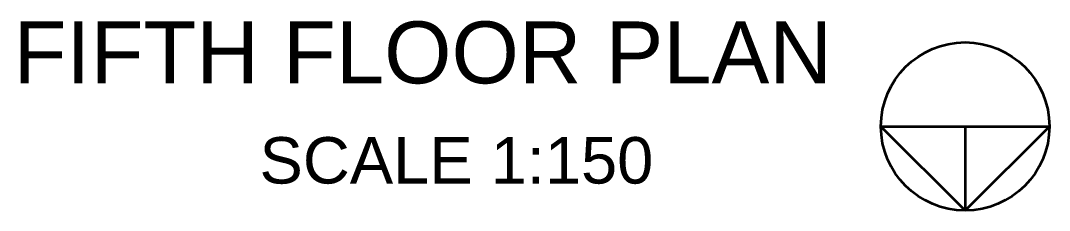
# Model space of a CAD drawing. Header units: millimetres. Extents: x 3079 to 579737, y 1565 to 1161826.
# Drawn here: x 230530 to 247114, y 314100 to 317168 of the extents above; entities that cross this region are included whole.
import ezdxf

# ---------------------------------------------------------------- set-up
doc = ezdxf.new("R2010")
doc.units = ezdxf.units.MM
doc.layers.add('1', color=7, linetype='Continuous', lineweight=35)
doc.layers.add('IG-Area', color=250, linetype='Continuous', lineweight=30)
doc.styles.get("Standard").update_dxf_attribs({"font": 'arial.ttf'})

msp = doc.modelspace()

# ---------------------------------------------------------------- linework, layer by layer
at = {"layer": '1'}
for p, q in [((245756, 314100), (244398, 315458)), ((244398, 315458), (247114, 315458)), ((245756, 315458), (245756, 314100)), ((247114, 315458), (245756, 314100))]:
    msp.add_line(p, q, dxfattribs=at)
msp.add_circle((245756, 315458), 1358, dxfattribs=at)

# ---------------------------------------------------------------- texts
at = {"layer": 'IG-Area', "attachment_point": 1}
for s, insert, char_height in [('FIFTH FLOOR PLAN', (230415, 317153), 1000), ('SCALE 1:150', (234381, 315285), 750)]:
    msp.add_mtext_dynamic_manual_height_columns(s, width=38356.19, gutter_width=12.5, heights=[0], dxfattribs=dict(at, insert=insert, char_height=char_height))

doc.saveas('drawing.dxf')
